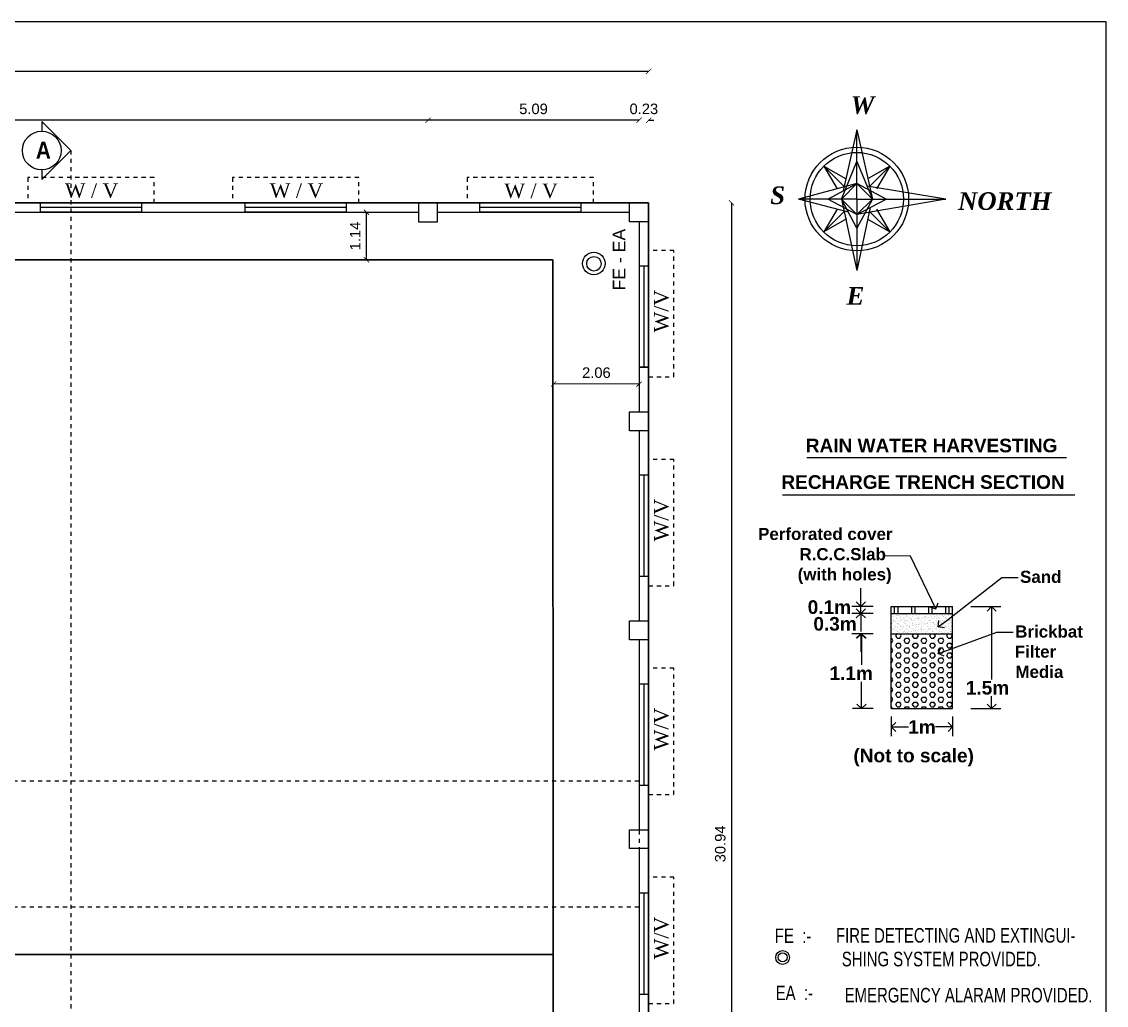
# Model space of a CAD drawing. Header units: metres. Extents: x 2267204 to 2267561, y 3771 to 3959.
# Drawn here: x 2267476.48 to 2267502.65, y 3925.51 to 3949.24 of the extents above; entities that cross this region are included whole.
import ezdxf
from ezdxf.enums import TextEntityAlignment as Align

# ---------------------------------------------------------------- set-up
doc = ezdxf.new("R2010")
doc.units = ezdxf.units.M
doc.header["$LTSCALE"] = 3.5
doc.header["$MEASUREMENT"] = 0
doc.linetypes.add('HIDDEN', pattern=[0.375, 0.25, -0.125])
doc.layers.get('0').update_dxf_attribs({"linetype": 'CONTINUOUS'})
doc.styles.add('bolditalic', font='timesbi.ttf')
doc.styles.add('cent', font='arial.ttf', dxfattribs={"height": 9})
doc.styles.add('DURAI', font='swisscl.ttf')
doc.styles.get("Standard").update_dxf_attribs({"font": 'times.ttf'})
doc.styles.add('style1', font='arialbd.ttf')
doc.styles.add('style3', font='arial.ttf')

# ---------------------------------------------------------------- blocks, each defined once
blk = doc.blocks.new('_ArchTick')
at = {"color": 0, "linetype": 'ByBlock', "const_width": 0.15}
blk.add_lwpolyline([(-0.5, -0.5), (0.5, 0.5)], dxfattribs=at)
blk = doc.blocks.new('A$C267C1C9C')
for p, q in [((4115.7, 2883.4), (0, 2883.4)), ((4115.7, 5), (4115.7, 2883.4)), ((3681, 2836.1), (171, 2836.1)), ((3471.5, 2789.7), (2664.9, 2789.7)), ((3672, 2789.7), (3471.5, 2789.7)), ((3672, 2789.7), (3667, 2789.7)), ((3681, 2789.7), (3686, 2789.7)), ((3878.8, 2780.7), (3865.7, 2722.6)), ((3878.8, 2714.9), (3878.8, 2780.7)), ((3878.8, 2780.7), (3893.5, 2714.9)), ((3864.1, 2714.9), (3878.8, 2750.7)), ((3878.8, 2750.7), (3893.5, 2714.9)), ((3847.4, 2746.2), (3868.1, 2734.3)), ((3867.2, 2726.5), (3847.4, 2746.2)), ((3847.4, 2746.2), (3860, 2724.6)), ((3910.1, 2746.2), (3889.5, 2734.3)), ((3890.4, 2726.5), (3910.1, 2746.2)), ((3910.1, 2746.2), (3897.6, 2724.6)), ((3878.8, 2729.6), (3823.4, 2714.9)), ((3851.1, 2714.9), (3878.8, 2729.6)), ((3864.1, 2714.9), (3878.8, 2729.6)), ((3906.5, 2714.9), (3878.8, 2729.6)), ((3878.8, 2729.6), (3893.5, 2714.9)), ((3963.3, 2714.9), (3888.5, 2727)), ((3681, 2711.3), (171, 2711.3)), ((3681, 2711.3), (171, 2711.3)), ((3681, 2711.3), (171, 2711.3)), ((1473, 2711.3), (3681, 2711.3)), ((3103.3, 2711.3), (3199.3, 2711.3)), ((3103.3, 2702.3), (3103.3, 2711.3)), ((3199.3, 2711.3), (3199.3, 2702.3)), ((3297.9, 2711.3), (3393.9, 2711.3)), ((3297.9, 2702.3), (3297.9, 2711.3)), ((3393.9, 2711.3), (3393.9, 2702.3)), ((3462.5, 2711.3), (3462.5, 2693.3)), ((3480.5, 2711.3), (3462.5, 2711.3)), ((3462.5, 2711.3), (3462.5, 2693.3)), ((3480.5, 2711.3), (3462.5, 2711.3)), ((3480.5, 2693.3), (3480.5, 2711.3)), ((3480.5, 2693.3), (3480.5, 2711.3)), ((3520.7, 2711.3), (3616.7, 2711.3)), ((3520.7, 2702.3), (3520.7, 2711.3)), ((3616.7, 2711.3), (3616.7, 2702.3)), ((3663, 2693.3), (3663, 2711.3)), ((3663, 2711.3), (3681, 2711.3)), ((3663, 2693.3), (3663, 2711.3)), ((3663, 2711.3), (3681, 2711.3)), ((3681, 2711.3), (3681, 1493.3)), ((3681, 1493.3), (3681, 2711.3)), ((3681, 1493.3), (3681, 2711.3)), ((3681, 1493.3), (3681, 2711.3)), ((3681, 2711.3), (3681, 2693.3)), ((3681, 2711.3), (3681, 2693.3)), ((3759.8, 2711.3), (3759.8, 1493.3)), ((3878.8, 2714.9), (3823.4, 2714.9)), ((3870.8, 2702.3), (3823.4, 2714.9)), ((3878.8, 2700.2), (3851.1, 2714.9)), ((3878.8, 2700.2), (3864.1, 2714.9)), ((3878.8, 2687.2), (3864.1, 2714.9)), ((3864.1, 2714.9), (3878.8, 2647)), ((3878.8, 2714.9), (3878.8, 2647)), ((3878.8, 2714.9), (3963.3, 2714.9)), ((3963.3, 2714.9), (3878.8, 2700.2)), ((3893.5, 2714.9), (3878.8, 2687.2)), ((3878.8, 2700.2), (3906.5, 2714.9)), ((3893.5, 2714.9), (3878.8, 2700.2)), ((2673.9, 2702.3), (3462.5, 2702.3)), ((3199.3, 2706.8), (3103.3, 2706.8)), ((3199.3, 2702.3), (3103.3, 2702.3)), ((3393.9, 2706.8), (3297.9, 2706.8)), ((3393.9, 2702.3), (3297.9, 2702.3)), ((3413, 2657.3), (3413, 2702.3)), ((3480.5, 2702.3), (3663, 2702.3)), ((3616.7, 2706.8), (3520.7, 2706.8)), ((3616.7, 2702.3), (3520.7, 2702.3)), ((3860, 2705.2), (3847.4, 2683.6)), ((3867.2, 2703.3), (3847.4, 2683.6)), ((3891.4, 2706.9), (3878.8, 2647)), ((3890.4, 2703.3), (3910.1, 2683.6)), ((3897.6, 2705.2), (3910.1, 2683.6)), ((3462.5, 2693.3), (3480.5, 2693.3)), ((3462.5, 2693.3), (3480.5, 2693.3)), ((3681, 2693.3), (3663, 2693.3)), ((3681, 2693.3), (3663, 2693.3)), ((3672, 2693.3), (3672, 2651.1)), ((3869.1, 2696.1), (3847.4, 2683.6)), ((3888.5, 2696.1), (3910.1, 2683.6)), ((3681, 2651.1), (3672, 2651.1)), ((3681, 2651.1), (3672, 2651.1)), ((3672, 2651.1), (3672, 2555.1)), ((3676.5, 2651.1), (3676.5, 2555.1)), ((3681, 2555.1), (3681, 2651.1)), ((3672, 2555.1), (3672, 2512.8)), ((3681, 2555.1), (3672, 2555.1)), ((3672, 2555.1), (3681, 2555.1)), ((3672, 2539.1), (3590.8, 2539.2)), ((3663, 2494.8), (3663, 2512.8)), ((3663, 2512.8), (3681, 2512.8)), ((3663, 2494.8), (3663, 2512.8)), ((3663, 2512.8), (3681, 2512.8)), ((3681, 2512.8), (3681, 2494.8)), ((3681, 2512.8), (3681, 2494.8)), ((3681, 2494.8), (3663, 2494.8)), ((3681, 2494.8), (3663, 2494.8)), ((3672, 2494.8), (3672, 2314.3)), ((3831.4, 2469.5), (4077.9, 2469.5)), ((3681, 2452.6), (3672, 2452.6)), ((3672, 2452.6), (3672, 2356.6)), ((3676.5, 2452.6), (3676.5, 2356.6)), ((3681, 2356.6), (3681, 2452.6)), ((3808.3, 2433.9), (4085.9, 2433.9)), ((3672, 2356.6), (3681, 2356.6)), ((3962.9, 2313.6), (4016.5, 2355.3)), ((4016.5, 2355.3), (4032, 2355.3)), ((3911.5, 2327.8), (3969.7, 2327.8)), ((3911.5, 2230.8), (3911.5, 2327.8)), ((3911.5, 2321.3), (3969.7, 2321.3)), ((3911.7, 2320.4), (3911.7, 2320.4)), ((3911.8, 2320), (3911.8, 2320)), ((3913.2, 2318.7), (3913.2, 2318.7)), ((3914.6, 2318.4), (3914.6, 2318.4)), ((3914.7, 2321.3), (3914.7, 2327.8)), ((3915.3, 2321.2), (3915.3, 2321.2)), ((3915.7, 2320.8), (3915.7, 2320.8)), ((3916.1, 2319.1), (3916.1, 2319.1)), ((3917.2, 2320.4), (3917.2, 2320.4)), ((3917.2, 2319.3), (3917.2, 2319.3)), ((3917.6, 2319.1), (3917.6, 2319.1)), ((3918, 2321.3), (3918, 2327.8)), ((3918.5, 2320), (3918.5, 2320)), ((3919, 2319.5), (3919, 2319.5)), ((3920.2, 2318.5), (3920.2, 2318.5)), ((3921.9, 2319.9), (3921.9, 2319.9)), ((3923, 2320.6), (3923, 2320.6)), ((3923, 2320), (3923, 2320)), ((3924.1, 2321), (3924.1, 2321)), ((3924.8, 2320.3), (3924.8, 2320.3)), ((3925.2, 2320), (3925.2, 2320)), ((3925.7, 2318.4), (3925.7, 2318.4)), ((3926.2, 2319), (3926.2, 2319)), ((3926.6, 2318.6), (3926.6, 2318.6)), ((3927.7, 2320.6), (3927.7, 2320.6)), ((3928.6, 2320.7), (3928.6, 2320.7)), ((3928.8, 2320.8), (3928.8, 2320.8)), ((3930.6, 2321), (3930.6, 2321)), ((3930.9, 2321.3), (3930.9, 2327.8)), ((3931.6, 2318.7), (3931.6, 2318.7)), ((3931.9, 2320), (3931.9, 2320)), ((3932.7, 2320.9), (3932.7, 2320.9)), ((3933.1, 2320.5), (3933.1, 2320.5)), ((3934.1, 2321.3), (3934.1, 2327.8)), ((3934.2, 2320.6), (3934.2, 2320.6)), ((3935, 2318.8), (3935, 2318.8)), ((3937.2, 2318.7), (3937.2, 2318.7)), ((3938.6, 2320), (3938.6, 2320)), ((3940, 2320.9), (3940, 2320.9)), ((3941.5, 2320.7), (3941.5, 2320.7)), ((3942.7, 2318.7), (3942.7, 2318.7)), ((3943.6, 2318.7), (3943.6, 2318.7)), ((3944, 2318.4), (3944, 2318.4)), ((3945.3, 2320), (3945.3, 2320)), ((3945.6, 2320.9), (3945.6, 2320.9)), ((3947.1, 2321.3), (3947.1, 2327.8)), ((3948.5, 2318.9), (3948.5, 2318.9)), ((3950, 2318), (3950, 2318)), ((3950.1, 2320.6), (3950.1, 2320.6)), ((3950.3, 2321.3), (3950.3, 2327.8)), ((3950.5, 2320.3), (3950.5, 2320.3)), ((3951.1, 2320.9), (3951.1, 2320.9)), ((3952, 2320), (3952, 2320)), ((3952.4, 2318.6), (3952.4, 2318.6)), ((3952.9, 2318.4), (3952.9, 2318.4)), ((3954, 2318.5), (3954, 2318.5)), ((3954.2, 2319), (3954.2, 2319)), ((3955.8, 2318.8), (3955.8, 2318.8)), ((3957, 2321.1), (3957, 2321.1)), ((3958.7, 2319.1), (3958.7, 2319.1)), ((3958.8, 2320.1), (3958.8, 2320.1)), ((3958.9, 2320.4), (3958.9, 2320.4)), ((3959.7, 2319), (3959.7, 2319)), ((3959.9, 2319.3), (3959.9, 2319.3)), ((3961, 2318.5), (3961, 2318.5)), ((3961.4, 2318.1), (3961.4, 2318.1)), ((3961.6, 2319.5), (3961.6, 2319.5)), ((3962.6, 2321.2), (3962.6, 2321.2)), ((3963.2, 2321.3), (3963.2, 2327.8)), ((3964.5, 2319.9), (3964.5, 2319.9)), ((3965.5, 2320.1), (3965.5, 2320.1)), ((3965.5, 2319.2), (3965.5, 2319.2)), ((3965.7, 2320.1), (3965.7, 2320.1)), ((3966.5, 2321.3), (3966.5, 2327.8)), ((3967.4, 2320.3), (3967.4, 2320.3)), ((3967.5, 2320.4), (3967.5, 2320.4)), ((3967.9, 2320), (3967.9, 2320)), ((3968.1, 2321.2), (3968.1, 2321.2)), ((3969.7, 2230.8), (3969.7, 2327.8)), ((3663, 2296.3), (3663, 2314.3)), ((3663, 2314.3), (3681, 2314.3)), ((3663, 2296.3), (3663, 2314.3)), ((3663, 2314.3), (3681, 2314.3)), ((3681, 2314.3), (3681, 2296.3)), ((3681, 2314.3), (3681, 2296.3)), ((3911.6, 2308.9), (3911.6, 2308.9)), ((3911.8, 2316.3), (3911.8, 2316.3)), ((3911.9, 2312.1), (3911.9, 2312.1)), ((3912, 2311.3), (3912, 2311.3)), ((3912.1, 2308), (3912.1, 2308)), ((3912.3, 2313), (3912.3, 2313)), ((3913.3, 2315.2), (3913.3, 2315.2)), ((3913.4, 2313.2), (3913.4, 2313.2)), ((3913.5, 2314.6), (3913.5, 2314.6)), ((3913.7, 2314.9), (3913.7, 2314.9)), ((3914.3, 2307.7), (3914.3, 2307.7)), ((3914.7, 2314.2), (3914.7, 2314.2)), ((3914.9, 2310.1), (3914.9, 2310.1)), ((3915.2, 2313.4), (3915.2, 2313.4)), ((3915.2, 2309.2), (3915.2, 2309.2)), ((3915.4, 2307.9), (3915.4, 2307.9)), ((3915.6, 2313.1), (3915.6, 2313.1)), ((3916, 2317.2), (3916, 2317.2)), ((3916.9, 2316.7), (3916.9, 2316.7)), ((3917.2, 2308.1), (3917.2, 2308.1)), ((3917.3, 2316.2), (3917.3, 2316.2)), ((3917.5, 2312.1), (3917.5, 2312.1)), ((3917.6, 2307.9), (3917.6, 2307.9)), ((3917.7, 2311.2), (3917.7, 2311.2)), ((3917.8, 2311.8), (3917.8, 2311.8)), ((3918.1, 2313.8), (3918.1, 2313.8)), ((3918.1, 2310.8), (3918.1, 2310.8)), ((3918.7, 2311.3), (3918.7, 2311.3)), ((3919.2, 2313.9), (3919.2, 2313.9)), ((3919.8, 2317.1), (3919.8, 2317.1)), ((3920, 2309.1), (3920, 2309.1)), ((3920.1, 2308.5), (3920.1, 2308.5)), ((3920.2, 2316.8), (3920.2, 2316.8)), ((3920.2, 2314.6), (3920.2, 2314.6)), ((3920.4, 2314.3), (3920.4, 2314.3)), ((3920.5, 2310.2), (3920.5, 2310.2)), ((3921, 2314.2), (3921, 2314.2)), ((3921.2, 2308.6), (3921.2, 2308.6)), ((3921.9, 2309.2), (3921.9, 2309.2)), ((3922, 2315), (3922, 2315)), ((3922.7, 2317.3), (3922.7, 2317.3)), ((3923, 2308.9), (3923, 2308.9)), ((3923.1, 2316.4), (3923.1, 2316.4)), ((3923.3, 2312.3), (3923.3, 2312.3)), ((3923.4, 2308.1), (3923.4, 2308.1)), ((3923.6, 2316.7), (3923.6, 2316.7)), ((3923.9, 2314.6), (3923.9, 2314.6)), ((3924.2, 2313.1), (3924.2, 2313.1)), ((3924.5, 2311.9), (3924.5, 2311.9)), ((3924.6, 2312.7), (3924.6, 2312.7)), ((3925, 2314.7), (3925, 2314.7)), ((3925.4, 2311.3), (3925.4, 2311.3)), ((3925.9, 2314.3), (3925.9, 2314.3)), ((3925.9, 2309.2), (3925.9, 2309.2)), ((3926, 2310.1), (3926, 2310.1)), ((3926.5, 2311), (3926.5, 2311)), ((3926.8, 2314.9), (3926.8, 2314.9)), ((3926.9, 2314.6), (3926.9, 2314.6)), ((3927, 2309.4), (3927, 2309.4)), ((3928.5, 2316.9), (3928.5, 2316.9)), ((3928.6, 2309), (3928.6, 2309)), ((3928.7, 2309.2), (3928.7, 2309.2)), ((3928.8, 2316.5), (3928.8, 2316.5)), ((3928.8, 2309.6), (3928.8, 2309.6)), ((3928.9, 2312.4), (3928.9, 2312.4)), ((3929, 2308.7), (3929, 2308.7)), ((3929.1, 2308.2), (3929.1, 2308.2)), ((3929.5, 2317.3), (3929.5, 2317.3)), ((3929.7, 2315.3), (3929.7, 2315.3)), ((3930.4, 2316.7), (3930.4, 2316.7)), ((3930.7, 2315), (3930.7, 2315)), ((3930.8, 2315.5), (3930.8, 2315.5)), ((3931.1, 2314.6), (3931.1, 2314.6)), ((3931.2, 2311.9), (3931.2, 2311.9)), ((3931.7, 2314.5), (3931.7, 2314.5)), ((3931.7, 2310), (3931.7, 2310)), ((3931.8, 2310.3), (3931.8, 2310.3)), ((3932.1, 2311.3), (3932.1, 2311.3)), ((3932.6, 2315.7), (3932.6, 2315.7)), ((3932.8, 2310.2), (3932.8, 2310.2)), ((3932.9, 2312.9), (3932.9, 2312.9)), ((3933.6, 2314.6), (3933.6, 2314.6)), ((3934.3, 2316.5), (3934.3, 2316.5)), ((3934.4, 2312.3), (3934.4, 2312.3)), ((3934.6, 2310.4), (3934.6, 2310.4)), ((3934.6, 2308.2), (3934.6, 2308.2)), ((3935.1, 2310.9), (3935.1, 2310.9)), ((3935.4, 2309.2), (3935.4, 2309.2)), ((3935.5, 2316.1), (3935.5, 2316.1)), ((3935.5, 2310.5), (3935.5, 2310.5)), ((3936.2, 2317.3), (3936.2, 2317.3)), ((3936.6, 2316.2), (3936.6, 2316.2)), ((3937.1, 2316.7), (3937.1, 2316.7)), ((3937.2, 2316.9), (3937.2, 2316.9)), ((3937.3, 2314.6), (3937.3, 2314.6)), ((3937.4, 2308.8), (3937.4, 2308.8)), ((3937.5, 2316.5), (3937.5, 2316.5)), ((3937.5, 2310.8), (3937.5, 2310.8)), ((3937.5, 2310.4), (3937.5, 2310.4)), ((3937.9, 2311.9), (3937.9, 2311.9)), ((3938.4, 2316.5), (3938.4, 2316.5)), ((3938.6, 2310.9), (3938.6, 2310.9)), ((3938.8, 2311.3), (3938.8, 2311.3)), ((3939.4, 2314.8), (3939.4, 2314.8)), ((3940.1, 2316.7), (3940.1, 2316.7)), ((3940.3, 2312.5), (3940.3, 2312.5)), ((3940.4, 2314.6), (3940.4, 2314.6)), ((3940.4, 2311.1), (3940.4, 2311.1)), ((3940.4, 2308.4), (3940.4, 2308.4)), ((3941.3, 2316.9), (3941.3, 2316.9)), ((3941.6, 2312.8), (3941.6, 2312.8)), ((3942, 2312.4), (3942, 2312.4)), ((3942.1, 2309.2), (3942.1, 2309.2)), ((3942.4, 2317), (3942.4, 2317)), ((3942.9, 2317.3), (3942.9, 2317.3)), ((3942.9, 2314.5), (3942.9, 2314.5)), ((3943, 2310.4), (3943, 2310.4)), ((3943.3, 2311.5), (3943.3, 2311.5)), ((3943.8, 2316.7), (3943.8, 2316.7)), ((3943.8, 2310.7), (3943.8, 2310.7)), ((3944.2, 2317.2), (3944.2, 2317.2)), ((3944.4, 2311.7), (3944.4, 2311.7)), ((3944.6, 2311.9), (3944.6, 2311.9)), ((3945.5, 2311.3), (3945.5, 2311.3)), ((3945.8, 2316.8), (3945.8, 2316.8)), ((3945.9, 2316.7), (3945.9, 2316.7)), ((3945.9, 2312.6), (3945.9, 2312.6)), ((3946, 2308.8), (3946, 2308.8)), ((3946, 2308.5), (3946, 2308.5)), ((3946.2, 2311.9), (3946.2, 2311.9)), ((3946.4, 2308.4), (3946.4, 2308.4)), ((3947.1, 2317.6), (3947.1, 2317.6)), ((3947.1, 2314.6), (3947.1, 2314.6)), ((3948.1, 2314.7), (3948.1, 2314.7)), ((3948.2, 2317.8), (3948.2, 2317.8)), ((3948.4, 2314.3), (3948.4, 2314.3)), ((3948.7, 2314.8), (3948.7, 2314.8)), ((3948.8, 2310.6), (3948.8, 2310.6)), ((3948.8, 2309.2), (3948.8, 2309.2)), ((3949.1, 2312.3), (3949.1, 2312.3)), ((3949.6, 2317.3), (3949.6, 2317.3)), ((3950.2, 2312.4), (3950.2, 2312.4)), ((3950.3, 2312.6), (3950.3, 2312.6)), ((3950.5, 2316.7), (3950.5, 2316.7)), ((3951.3, 2316.7), (3951.3, 2316.7)), ((3951.3, 2311.9), (3951.3, 2311.9)), ((3951.4, 2312.6), (3951.4, 2312.6)), ((3951.6, 2308.4), (3951.6, 2308.4)), ((3952, 2312.7), (3952, 2312.7)), ((3952.2, 2311.3), (3952.2, 2311.3)), ((3952.5, 2310.6), (3952.5, 2310.6)), ((3952.9, 2310.3), (3952.9, 2310.3)), ((3953.8, 2314.6), (3953.8, 2314.6)), ((3954.3, 2314.8), (3954.3, 2314.8)), ((3954.5, 2316.6), (3954.5, 2316.6)), ((3954.5, 2310.7), (3954.5, 2310.7)), ((3954.7, 2308.6), (3954.7, 2308.6)), ((3954.9, 2316.2), (3954.9, 2316.2)), ((3954.9, 2313.1), (3954.9, 2313.1)), ((3955.5, 2309.2), (3955.5, 2309.2)), ((3956, 2313.2), (3956, 2313.2)), ((3956.3, 2317.3), (3956.3, 2317.3)), ((3956.8, 2314.5), (3956.8, 2314.5)), ((3956.9, 2307.7), (3956.9, 2307.7)), ((3957.1, 2317), (3957.1, 2317)), ((3957.2, 2316.7), (3957.2, 2316.7)), ((3957.2, 2312.8), (3957.2, 2312.8)), ((3957.4, 2308.6), (3957.4, 2308.6)), ((3957.8, 2313.4), (3957.8, 2313.4)), ((3958, 2307.9), (3958, 2307.9)), ((3958.1, 2311.9), (3958.1, 2311.9)), ((3959, 2312.5), (3959, 2312.5)), ((3959, 2311.3), (3959, 2311.3)), ((3959.4, 2312.2), (3959.4, 2312.2)), ((3959.8, 2314.8), (3959.8, 2314.8)), ((3959.8, 2308.1), (3959.8, 2308.1)), ((3960, 2310.6), (3960, 2310.6)), ((3960.5, 2314.7), (3960.5, 2314.7)), ((3960.7, 2313.8), (3960.7, 2313.8)), ((3961.2, 2310.5), (3961.2, 2310.5)), ((3961.8, 2314), (3961.8, 2314)), ((3962.2, 2309.3), (3962.2, 2309.3)), ((3962.7, 2308.5), (3962.7, 2308.5)), ((3962.8, 2317), (3962.8, 2317)), ((3962.9, 2312.9), (3962.9, 2312.9)), ((3963, 2317.3), (3963, 2317.3)), ((3963, 2308.7), (3963, 2308.7)), ((3963.3, 2316.4), (3963.3, 2316.4)), ((3963.4, 2308.5), (3963.4, 2308.5)), ((3963.6, 2314.2), (3963.6, 2314.2)), ((3963.8, 2308.7), (3963.8, 2308.7)), ((3963.8, 2308.1), (3963.8, 2308.1)), ((3963.9, 2316.8), (3963.9, 2316.8)), ((3964.8, 2311.9), (3964.8, 2311.9)), ((3965.4, 2314.4), (3965.4, 2314.4)), ((3965.6, 2308.9), (3965.6, 2308.9)), ((3965.7, 2315), (3965.7, 2315)), ((3965.7, 2311.4), (3965.7, 2311.4)), ((3965.8, 2314.1), (3965.8, 2314.1)), ((3965.8, 2310.9), (3965.8, 2310.9)), ((3966.5, 2314.6), (3966.5, 2314.6)), ((3967.2, 2314.7), (3967.2, 2314.7)), ((3967.6, 2314.7), (3967.6, 2314.7)), ((3967.7, 2312.3), (3967.7, 2312.3)), ((3968.3, 2317), (3968.3, 2317)), ((3968.4, 2312.8), (3968.4, 2312.8)), ((3968.5, 2309.3), (3968.5, 2309.3)), ((3968.5, 2308.7), (3968.5, 2308.7)), ((3969, 2309.3), (3969, 2309.3)), ((3969.4, 2315), (3969.4, 2315)), ((3969.6, 2309.4), (3969.6, 2309.4)), ((3911.5, 2301.9), (3969.7, 2301.9)), ((3911.5, 2297.8), (3911.6, 2297.8)), ((3913, 2295.4), (3911.6, 2297.8)), ((3912.2, 2303.8), (3912.2, 2303.8)), ((3912.8, 2306.4), (3912.8, 2306.4)), ((3913.3, 2302), (3913.3, 2302)), ((3913.5, 2307.2), (3913.5, 2307.2)), ((3913.7, 2305.9), (3913.7, 2305.9)), ((3915, 2305.9), (3915, 2305.9)), ((3915.6, 2305.2), (3915.6, 2305.2)), ((3915.7, 2300.1), (3916.7, 2301.9)), ((3917, 2297.8), (3915.7, 2300.1)), ((3916, 2304.9), (3916, 2304.9)), ((3916.3, 2302.4), (3916.3, 2302.4)), ((3917, 2303.8), (3917, 2303.8)), ((3917, 2297.8), (3919.7, 2297.8)), ((3917.4, 2302.5), (3917.4, 2302.5)), ((3917.7, 2303.8), (3917.7, 2303.8)), ((3917.9, 2303.2), (3917.9, 2303.2)), ((3919.1, 2302.8), (3919.1, 2302.8)), ((3919.5, 2306.4), (3919.5, 2306.4)), ((3919.7, 2297.8), (3921, 2300.1)), ((3921, 2300.1), (3920, 2301.9)), ((3920.4, 2305.9), (3920.4, 2305.9)), ((3920.6, 2306), (3920.6, 2306)), ((3922.1, 2307.1), (3922.1, 2307.1)), ((3922.1, 2303.2), (3922.1, 2303.2)), ((3922.5, 2306.8), (3922.5, 2306.8)), ((3923.2, 2303.3), (3923.2, 2303.3)), ((3923.5, 2304), (3923.5, 2304)), ((3923.7, 2303.8), (3923.7, 2303.8)), ((3923.7, 2295.4), (3925.1, 2297.8)), ((3924.4, 2305), (3924.4, 2305)), ((3925, 2303.5), (3925, 2303.5)), ((3925.1, 2297.8), (3927.8, 2297.8)), ((3926.1, 2306), (3926.1, 2306)), ((3926.2, 2306.5), (3926.2, 2306.5)), ((3926.5, 2303.1), (3926.5, 2303.1)), ((3926.9, 2302.7), (3926.9, 2302.7)), ((3927.1, 2305.9), (3927.1, 2305.9)), ((3929.1, 2295.4), (3927.8, 2297.8)), ((3927.9, 2303.9), (3927.9, 2303.9)), ((3929, 2304.1), (3929, 2304.1)), ((3929.2, 2304.1), (3929.2, 2304.1)), ((3930.4, 2303.8), (3930.4, 2303.8)), ((3930.8, 2304.3), (3930.8, 2304.3)), ((3930.9, 2306.9), (3930.9, 2306.9)), ((3931.8, 2300.1), (3932.9, 2301.9)), ((3933.2, 2297.8), (3931.8, 2300.1)), ((3932, 2306.2), (3932, 2306.2)), ((3932.1, 2302), (3932.1, 2302)), ((3932.9, 2306.5), (3932.9, 2306.5)), ((3933, 2305), (3933, 2305)), ((3933.2, 2297.8), (3935.9, 2297.8)), ((3933.4, 2304.6), (3933.4, 2304.6)), ((3933.7, 2304.7), (3933.7, 2304.7)), ((3933.8, 2305.9), (3933.8, 2305.9)), ((3934.7, 2304), (3934.7, 2304)), ((3934.8, 2304.8), (3934.8, 2304.8)), ((3935.3, 2302.9), (3935.3, 2302.9)), ((3935.9, 2297.8), (3937.2, 2300.1)), ((3937.2, 2300.1), (3936.2, 2301.9)), ((3936.6, 2305.1), (3936.6, 2305.1)), ((3937.1, 2303.8), (3937.1, 2303.8)), ((3937.6, 2306.3), (3937.6, 2306.3)), ((3937.8, 2302.1), (3937.8, 2302.1)), ((3939.5, 2306.9), (3939.5, 2306.9)), ((3939.5, 2305.4), (3939.5, 2305.4)), ((3939.7, 2306.5), (3939.7, 2306.5)), ((3939.9, 2306.5), (3939.9, 2306.5)), ((3939.9, 2295.4), (3941.3, 2297.8)), ((3940.5, 2304.2), (3940.5, 2304.2)), ((3940.6, 2305.9), (3940.6, 2305.9)), ((3940.6, 2305.6), (3940.6, 2305.6)), ((3941.3, 2297.8), (3944, 2297.8)), ((3941.8, 2304.8), (3941.8, 2304.8)), ((3942.4, 2305.8), (3942.4, 2305.8)), ((3943.1, 2306.2), (3943.1, 2306.2)), ((3943.3, 2302.1), (3943.3, 2302.1)), ((3943.8, 2303.8), (3943.8, 2303.8)), ((3943.9, 2302.8), (3943.9, 2302.8)), ((3945.3, 2295.4), (3944, 2297.8)), ((3944.3, 2302.4), (3944.3, 2302.4)), ((3945.3, 2306.2), (3945.3, 2306.2)), ((3946.2, 2304.3), (3946.2, 2304.3)), ((3946.4, 2306.5), (3946.4, 2306.5)), ((3946.4, 2306.4), (3946.4, 2306.4)), ((3947.3, 2305.9), (3947.3, 2305.9)), ((3948, 2300.1), (3949.1, 2301.9)), ((3949.3, 2297.8), (3948, 2300.1)), ((3948.2, 2306.6), (3948.2, 2306.6)), ((3948.3, 2306.7), (3948.3, 2306.7)), ((3949, 2306.4), (3949, 2306.4)), ((3949.1, 2302.3), (3949.1, 2302.3)), ((3949.3, 2297.8), (3952, 2297.8)), ((3950.4, 2304.7), (3950.4, 2304.7)), ((3950.5, 2303.8), (3950.5, 2303.8)), ((3950.8, 2304.3), (3950.8, 2304.3)), ((3951.1, 2307), (3951.1, 2307)), ((3951.7, 2304.3), (3951.7, 2304.3)), ((3952, 2297.8), (3953.4, 2300.1)), ((3952.2, 2307.1), (3952.2, 2307.1)), ((3953.4, 2300.1), (3952.3, 2301.9)), ((3952.7, 2302.6), (3952.7, 2302.6)), ((3953.1, 2306.5), (3953.1, 2306.5)), ((3954, 2307.4), (3954, 2307.4)), ((3954, 2305.9), (3954, 2305.9)), ((3954.6, 2306.5), (3954.6, 2306.5)), ((3954.7, 2302.4), (3954.7, 2302.4)), ((3956, 2302), (3956, 2302)), ((3956.1, 2295.4), (3957.4, 2297.8)), ((3956.9, 2306.6), (3956.9, 2306.6)), ((3957.3, 2306.2), (3957.3, 2306.2)), ((3957.3, 2303.8), (3957.3, 2303.8)), ((3957.4, 2297.8), (3960.1, 2297.8)), ((3957.5, 2304.5), (3957.5, 2304.5)), ((3958.9, 2302.4), (3958.9, 2302.4)), ((3959.2, 2304.5), (3959.2, 2304.5)), ((3959.8, 2306.5), (3959.8, 2306.5)), ((3960, 2302.6), (3960, 2302.6)), ((3960.1, 2306.5), (3960.1, 2306.5)), ((3961.5, 2295.4), (3960.1, 2297.8)), ((3960.2, 2302.3), (3960.2, 2302.3)), ((3960.7, 2305.9), (3960.7, 2305.9)), ((3961.3, 2302.5), (3961.3, 2302.5)), ((3961.7, 2302.2), (3961.7, 2302.2)), ((3961.8, 2302.8), (3961.8, 2302.8)), ((3963.2, 2304.6), (3963.2, 2304.6)), ((3964, 2303.9), (3964, 2303.9)), ((3964.2, 2286), (4011.9, 2303.4)), ((3964.2, 2300.1), (3965.2, 2301.9)), ((3965.5, 2297.8), (3964.2, 2300.1)), ((3964.7, 2303.2), (3964.7, 2303.2)), ((3965.5, 2297.8), (3968.2, 2297.8)), ((3965.6, 2306.4), (3965.6, 2306.4)), ((3965.8, 2303.3), (3965.8, 2303.3)), ((3965.9, 2306.7), (3965.9, 2306.7)), ((3966.1, 2302.5), (3966.1, 2302.5)), ((3966.5, 2306.5), (3966.5, 2306.5)), ((3967.4, 2306), (3967.4, 2306)), ((3967.6, 2303.6), (3967.6, 2303.6)), ((3967.8, 2304.4), (3967.8, 2304.4)), ((3968.2, 2304.1), (3968.2, 2304.1)), ((3968.2, 2297.8), (3969.6, 2300.1)), ((3969.6, 2300.1), (3968.5, 2301.9)), ((3968.7, 2304.5), (3968.7, 2304.5)), ((4011.9, 2303.4), (4027.4, 2303.4)), ((3681, 2296.3), (3663, 2296.3)), ((3681, 2296.3), (3663, 2296.3)), ((3672, 2296.3), (3672, 2115.8)), ((3911.5, 2293.1), (3911.6, 2293.1)), ((3911.5, 2288.4), (3911.6, 2288.4)), ((3911.6, 2293.1), (3913, 2295.4)), ((3913, 2286.1), (3911.6, 2288.4)), ((3915.7, 2290.8), (3917, 2293.1)), ((3917, 2288.4), (3915.7, 2290.8)), ((3917, 2293.1), (3919.7, 2293.1)), ((3917, 2288.4), (3919.7, 2288.4)), ((3921, 2290.8), (3919.7, 2293.1)), ((3919.7, 2288.4), (3921, 2290.8)), ((3925.1, 2293.1), (3923.7, 2295.4)), ((3923.7, 2286.1), (3925.1, 2288.4)), ((3925.1, 2293.1), (3927.8, 2293.1)), ((3925.1, 2288.4), (3927.8, 2288.4)), ((3927.8, 2293.1), (3929.1, 2295.4)), ((3929.1, 2286.1), (3927.8, 2288.4)), ((3931.8, 2290.8), (3933.2, 2293.1)), ((3933.2, 2288.4), (3931.8, 2290.8)), ((3933.2, 2293.1), (3935.9, 2293.1)), ((3933.2, 2288.4), (3935.9, 2288.4)), ((3937.2, 2290.8), (3935.9, 2293.1)), ((3935.9, 2288.4), (3937.2, 2290.8)), ((3941.3, 2293.1), (3939.9, 2295.4)), ((3939.9, 2286.1), (3941.3, 2288.4)), ((3941.3, 2293.1), (3944, 2293.1)), ((3941.3, 2288.4), (3944, 2288.4)), ((3944, 2293.1), (3945.3, 2295.4)), ((3945.3, 2286.1), (3944, 2288.4)), ((3948, 2290.8), (3949.3, 2293.1)), ((3949.3, 2288.4), (3948, 2290.8)), ((3949.3, 2293.1), (3952, 2293.1)), ((3949.3, 2288.4), (3952, 2288.4)), ((3953.4, 2290.8), (3952, 2293.1)), ((3952, 2288.4), (3953.4, 2290.8)), ((3957.4, 2293.1), (3956.1, 2295.4)), ((3956.1, 2286.1), (3957.4, 2288.4)), ((3957.4, 2293.1), (3960.1, 2293.1)), ((3957.4, 2288.4), (3960.1, 2288.4)), ((3960.1, 2293.1), (3961.5, 2295.4)), ((3961.5, 2286.1), (3960.1, 2288.4)), ((3964.2, 2290.8), (3965.5, 2293.1)), ((3965.5, 2288.4), (3964.2, 2290.8)), ((3965.5, 2293.1), (3968.2, 2293.1)), ((3965.5, 2288.4), (3968.2, 2288.4)), ((3969.6, 2290.8), (3968.2, 2293.1)), ((3968.2, 2288.4), (3969.6, 2290.8)), ((3911.5, 2283.8), (3911.6, 2283.8)), ((3911.5, 2279.1), (3911.6, 2279.1)), ((3911.6, 2283.8), (3913, 2286.1)), ((3913, 2276.8), (3911.6, 2279.1)), ((3911.6, 2274.4), (3913, 2276.8)), ((3915.7, 2281.4), (3917, 2283.8)), ((3917, 2279.1), (3915.7, 2281.4)), ((3917, 2283.8), (3919.7, 2283.8)), ((3917, 2279.1), (3919.7, 2279.1)), ((3921, 2281.4), (3919.7, 2283.8)), ((3919.7, 2279.1), (3921, 2281.4)), ((3925.1, 2283.8), (3923.7, 2286.1)), ((3923.7, 2276.8), (3925.1, 2279.1)), ((3925.1, 2274.4), (3923.7, 2276.8)), ((3925.1, 2283.8), (3927.8, 2283.8)), ((3925.1, 2279.1), (3927.8, 2279.1)), ((3927.8, 2283.8), (3929.1, 2286.1)), ((3929.1, 2276.8), (3927.8, 2279.1)), ((3927.8, 2274.4), (3929.1, 2276.8)), ((3931.8, 2281.4), (3933.2, 2283.8)), ((3933.2, 2279.1), (3931.8, 2281.4)), ((3933.2, 2283.8), (3935.9, 2283.8)), ((3933.2, 2279.1), (3935.9, 2279.1)), ((3937.2, 2281.4), (3935.9, 2283.8)), ((3935.9, 2279.1), (3937.2, 2281.4)), ((3941.3, 2283.8), (3939.9, 2286.1)), ((3939.9, 2276.8), (3941.3, 2279.1)), ((3941.3, 2274.4), (3939.9, 2276.8)), ((3941.3, 2283.8), (3944, 2283.8)), ((3941.3, 2279.1), (3944, 2279.1)), ((3944, 2283.8), (3945.3, 2286.1)), ((3945.3, 2276.8), (3944, 2279.1)), ((3944, 2274.4), (3945.3, 2276.8)), ((3948, 2281.4), (3949.3, 2283.8)), ((3949.3, 2279.1), (3948, 2281.4)), ((3949.3, 2283.8), (3952, 2283.8)), ((3949.3, 2279.1), (3952, 2279.1)), ((3953.4, 2281.4), (3952, 2283.8)), ((3952, 2279.1), (3953.4, 2281.4)), ((3957.4, 2283.8), (3956.1, 2286.1)), ((3956.1, 2276.8), (3957.4, 2279.1)), ((3957.4, 2274.4), (3956.1, 2276.8)), ((3957.4, 2283.8), (3960.1, 2283.8)), ((3957.4, 2279.1), (3960.1, 2279.1)), ((3960.1, 2283.8), (3961.5, 2286.1)), ((3961.5, 2276.8), (3960.1, 2279.1)), ((3960.1, 2274.4), (3961.5, 2276.8)), ((3964.2, 2281.4), (3965.5, 2283.8)), ((3965.5, 2279.1), (3964.2, 2281.4)), ((3965.5, 2283.8), (3968.2, 2283.8)), ((3965.5, 2279.1), (3968.2, 2279.1)), ((3969.6, 2281.4), (3968.2, 2283.8)), ((3968.2, 2279.1), (3969.6, 2281.4)), ((3911.5, 2274.4), (3911.6, 2274.4)), ((3911.5, 2269.8), (3911.6, 2269.8)), ((3913, 2267.4), (3911.6, 2269.8)), ((3911.6, 2265.1), (3913, 2267.4)), ((3915.7, 2272.1), (3917, 2274.4)), ((3917, 2269.8), (3915.7, 2272.1)), ((3917, 2274.4), (3919.7, 2274.4)), ((3917, 2269.8), (3919.7, 2269.8)), ((3921, 2272.1), (3919.7, 2274.4)), ((3919.7, 2269.8), (3921, 2272.1)), ((3923.7, 2267.4), (3925.1, 2269.8)), ((3925.1, 2265.1), (3923.7, 2267.4)), ((3925.1, 2274.4), (3927.8, 2274.4)), ((3925.1, 2269.8), (3927.8, 2269.8)), ((3929.1, 2267.4), (3927.8, 2269.8)), ((3927.8, 2265.1), (3929.1, 2267.4)), ((3931.8, 2272.1), (3933.2, 2274.4)), ((3933.2, 2269.8), (3931.8, 2272.1)), ((3933.2, 2274.4), (3935.9, 2274.4)), ((3933.2, 2269.8), (3935.9, 2269.8)), ((3937.2, 2272.1), (3935.9, 2274.4)), ((3935.9, 2269.8), (3937.2, 2272.1)), ((3939.9, 2267.4), (3941.3, 2269.8)), ((3941.3, 2265.1), (3939.9, 2267.4)), ((3941.3, 2274.4), (3944, 2274.4)), ((3941.3, 2269.8), (3944, 2269.8)), ((3945.3, 2267.4), (3944, 2269.8)), ((3944, 2265.1), (3945.3, 2267.4)), ((3948, 2272.1), (3949.3, 2274.4)), ((3949.3, 2269.8), (3948, 2272.1)), ((3949.3, 2274.4), (3952, 2274.4)), ((3949.3, 2269.8), (3952, 2269.8)), ((3953.4, 2272.1), (3952, 2274.4)), ((3952, 2269.8), (3953.4, 2272.1)), ((3956.1, 2267.4), (3957.4, 2269.8)), ((3957.4, 2265.1), (3956.1, 2267.4)), ((3957.4, 2274.4), (3960.1, 2274.4)), ((3957.4, 2269.8), (3960.1, 2269.8)), ((3961.5, 2267.4), (3960.1, 2269.8)), ((3960.1, 2265.1), (3961.5, 2267.4)), ((3964.2, 2272.1), (3965.5, 2274.4)), ((3965.5, 2269.8), (3964.2, 2272.1)), ((3965.5, 2274.4), (3968.2, 2274.4)), ((3965.5, 2269.8), (3968.2, 2269.8)), ((3969.6, 2272.1), (3968.2, 2274.4)), ((3968.2, 2269.8), (3969.6, 2272.1)), ((3911.5, 2265.1), (3911.6, 2265.1)), ((3911.5, 2260.4), (3911.6, 2260.4)), ((3913, 2258.1), (3911.6, 2260.4)), ((3911.6, 2255.8), (3913, 2258.1)), ((3915.7, 2262.8), (3917, 2265.1)), ((3917, 2260.4), (3915.7, 2262.8)), ((3917, 2265.1), (3919.7, 2265.1)), ((3917, 2260.4), (3919.7, 2260.4)), ((3921, 2262.8), (3919.7, 2265.1)), ((3919.7, 2260.4), (3921, 2262.8)), ((3923.7, 2258.1), (3925.1, 2260.4)), ((3925.1, 2255.8), (3923.7, 2258.1)), ((3925.1, 2265.1), (3927.8, 2265.1)), ((3925.1, 2260.4), (3927.8, 2260.4)), ((3929.1, 2258.1), (3927.8, 2260.4)), ((3927.8, 2255.8), (3929.1, 2258.1)), ((3931.8, 2262.8), (3933.2, 2265.1)), ((3933.2, 2260.4), (3931.8, 2262.8)), ((3933.2, 2265.1), (3935.9, 2265.1)), ((3933.2, 2260.4), (3935.9, 2260.4)), ((3937.2, 2262.8), (3935.9, 2265.1)), ((3935.9, 2260.4), (3937.2, 2262.8)), ((3939.9, 2258.1), (3941.3, 2260.4)), ((3941.3, 2255.8), (3939.9, 2258.1)), ((3941.3, 2265.1), (3944, 2265.1)), ((3941.3, 2260.4), (3944, 2260.4)), ((3945.3, 2258.1), (3944, 2260.4)), ((3944, 2255.8), (3945.3, 2258.1)), ((3948, 2262.8), (3949.3, 2265.1)), ((3949.3, 2260.4), (3948, 2262.8)), ((3949.3, 2265.1), (3952, 2265.1)), ((3949.3, 2260.4), (3952, 2260.4)), ((3953.4, 2262.8), (3952, 2265.1)), ((3952, 2260.4), (3953.4, 2262.8)), ((3956.1, 2258.1), (3957.4, 2260.4)), ((3957.4, 2255.8), (3956.1, 2258.1)), ((3957.4, 2265.1), (3960.1, 2265.1)), ((3957.4, 2260.4), (3960.1, 2260.4)), ((3961.5, 2258.1), (3960.1, 2260.4)), ((3960.1, 2255.8), (3961.5, 2258.1)), ((3964.2, 2262.8), (3965.5, 2265.1)), ((3965.5, 2260.4), (3964.2, 2262.8)), ((3965.5, 2265.1), (3968.2, 2265.1)), ((3965.5, 2260.4), (3968.2, 2260.4)), ((3969.6, 2262.8), (3968.2, 2265.1)), ((3968.2, 2260.4), (3969.6, 2262.8)), ((3681, 2254.1), (3672, 2254.1)), ((3672, 2254.1), (3672, 2158.1)), ((3676.5, 2254.1), (3676.5, 2158.1)), ((3681, 2158.1), (3681, 2254.1)), ((3911.5, 2255.8), (3911.6, 2255.8)), ((3911.5, 2251.1), (3911.6, 2251.1)), ((3911.5, 2246.4), (3911.6, 2246.4)), ((3913, 2248.8), (3911.6, 2251.1)), ((3911.6, 2246.4), (3913, 2248.8)), ((3915.7, 2253.4), (3917, 2255.8)), ((3917, 2251.1), (3915.7, 2253.4)), ((3915.7, 2244.1), (3917, 2246.4)), ((3917, 2255.8), (3919.7, 2255.8)), ((3917, 2251.1), (3919.7, 2251.1)), ((3917, 2246.4), (3919.7, 2246.4)), ((3921, 2253.4), (3919.7, 2255.8)), ((3919.7, 2251.1), (3921, 2253.4)), ((3921, 2244.1), (3919.7, 2246.4)), ((3923.7, 2248.8), (3925.1, 2251.1)), ((3925.1, 2246.4), (3923.7, 2248.8)), ((3925.1, 2255.8), (3927.8, 2255.8)), ((3925.1, 2251.1), (3927.8, 2251.1)), ((3925.1, 2246.4), (3927.8, 2246.4)), ((3929.1, 2248.8), (3927.8, 2251.1)), ((3927.8, 2246.4), (3929.1, 2248.8)), ((3931.8, 2253.4), (3933.2, 2255.8)), ((3933.2, 2251.1), (3931.8, 2253.4)), ((3931.8, 2244.1), (3933.2, 2246.4)), ((3933.2, 2255.8), (3935.9, 2255.8)), ((3933.2, 2251.1), (3935.9, 2251.1)), ((3933.2, 2246.4), (3935.9, 2246.4)), ((3937.2, 2253.4), (3935.9, 2255.8)), ((3935.9, 2251.1), (3937.2, 2253.4)), ((3937.2, 2244.1), (3935.9, 2246.4)), ((3939.9, 2248.8), (3941.3, 2251.1)), ((3941.3, 2246.4), (3939.9, 2248.8)), ((3941.3, 2255.8), (3944, 2255.8)), ((3941.3, 2251.1), (3944, 2251.1)), ((3941.3, 2246.4), (3944, 2246.4)), ((3945.3, 2248.8), (3944, 2251.1)), ((3944, 2246.4), (3945.3, 2248.8)), ((3948, 2253.4), (3949.3, 2255.8)), ((3949.3, 2251.1), (3948, 2253.4)), ((3948, 2244.1), (3949.3, 2246.4)), ((3949.3, 2255.8), (3952, 2255.8)), ((3949.3, 2251.1), (3952, 2251.1)), ((3949.3, 2246.4), (3952, 2246.4)), ((3953.4, 2253.4), (3952, 2255.8)), ((3952, 2251.1), (3953.4, 2253.4)), ((3953.4, 2244.1), (3952, 2246.4)), ((3956.1, 2248.8), (3957.4, 2251.1)), ((3957.4, 2246.4), (3956.1, 2248.8)), ((3957.4, 2255.8), (3960.1, 2255.8)), ((3957.4, 2251.1), (3960.1, 2251.1)), ((3957.4, 2246.4), (3960.1, 2246.4)), ((3961.5, 2248.8), (3960.1, 2251.1)), ((3960.1, 2246.4), (3961.5, 2248.8)), ((3964.2, 2253.4), (3965.5, 2255.8)), ((3965.5, 2251.1), (3964.2, 2253.4)), ((3964.2, 2244.1), (3965.5, 2246.4)), ((3965.5, 2255.8), (3968.2, 2255.8)), ((3965.5, 2251.1), (3968.2, 2251.1)), ((3965.5, 2246.4), (3968.2, 2246.4)), ((3969.6, 2253.4), (3968.2, 2255.8)), ((3968.2, 2251.1), (3969.6, 2253.4)), ((3969.6, 2244.1), (3968.2, 2246.4)), ((3911.5, 2241.7), (3911.6, 2241.7)), ((3911.5, 2237.1), (3911.6, 2237.1)), ((3913, 2239.4), (3911.6, 2241.7)), ((3911.6, 2237.1), (3913, 2239.4)), ((3917, 2241.7), (3915.7, 2244.1)), ((3915.7, 2234.7), (3917, 2237.1)), ((3917, 2241.7), (3919.7, 2241.7)), ((3917, 2237.1), (3919.7, 2237.1)), ((3919.7, 2241.7), (3921, 2244.1)), ((3921, 2234.7), (3919.7, 2237.1)), ((3923.7, 2239.4), (3925.1, 2241.7)), ((3925.1, 2237.1), (3923.7, 2239.4)), ((3925.1, 2241.7), (3927.8, 2241.7)), ((3925.1, 2237.1), (3927.8, 2237.1)), ((3929.1, 2239.4), (3927.8, 2241.7)), ((3927.8, 2237.1), (3929.1, 2239.4)), ((3933.2, 2241.7), (3931.8, 2244.1)), ((3931.8, 2234.7), (3933.2, 2237.1)), ((3933.2, 2241.7), (3935.9, 2241.7)), ((3933.2, 2237.1), (3935.9, 2237.1)), ((3935.9, 2241.7), (3937.2, 2244.1)), ((3937.2, 2234.7), (3935.9, 2237.1)), ((3939.9, 2239.4), (3941.3, 2241.7)), ((3941.3, 2237.1), (3939.9, 2239.4)), ((3941.3, 2241.7), (3944, 2241.7)), ((3941.3, 2237.1), (3944, 2237.1)), ((3945.3, 2239.4), (3944, 2241.7)), ((3944, 2237.1), (3945.3, 2239.4)), ((3949.3, 2241.7), (3948, 2244.1)), ((3948, 2234.7), (3949.3, 2237.1)), ((3949.3, 2241.7), (3952, 2241.7)), ((3949.3, 2237.1), (3952, 2237.1)), ((3952, 2241.7), (3953.4, 2244.1)), ((3953.4, 2234.7), (3952, 2237.1)), ((3956.1, 2239.4), (3957.4, 2241.7)), ((3957.4, 2237.1), (3956.1, 2239.4)), ((3957.4, 2241.7), (3960.1, 2241.7)), ((3957.4, 2237.1), (3960.1, 2237.1)), ((3961.5, 2239.4), (3960.1, 2241.7)), ((3960.1, 2237.1), (3961.5, 2239.4)), ((3965.5, 2241.7), (3964.2, 2244.1)), ((3964.2, 2234.7), (3965.5, 2237.1)), ((3965.5, 2241.7), (3968.2, 2241.7)), ((3965.5, 2237.1), (3968.2, 2237.1)), ((3968.2, 2241.7), (3969.6, 2244.1)), ((3969.6, 2234.7), (3968.2, 2237.1)), ((3911.5, 2232.4), (3911.6, 2232.4)), ((3911.5, 2230.8), (3969.7, 2230.8)), ((3912.6, 2230.8), (3911.6, 2232.4)), ((3917, 2232.4), (3915.7, 2234.7)), ((3917, 2232.4), (3919.7, 2232.4)), ((3919.7, 2232.4), (3921, 2234.7)), ((3924.1, 2230.8), (3925.1, 2232.4)), ((3925.1, 2232.4), (3927.8, 2232.4)), ((3928.7, 2230.8), (3927.8, 2232.4)), ((3933.2, 2232.4), (3931.8, 2234.7)), ((3933.2, 2232.4), (3935.9, 2232.4)), ((3935.9, 2232.4), (3937.2, 2234.7)), ((3940.3, 2230.8), (3941.3, 2232.4)), ((3941.3, 2232.4), (3944, 2232.4)), ((3944.9, 2230.8), (3944, 2232.4)), ((3949.3, 2232.4), (3948, 2234.7)), ((3949.3, 2232.4), (3952, 2232.4)), ((3952, 2232.4), (3953.4, 2234.7)), ((3956.5, 2230.8), (3957.4, 2232.4)), ((3957.4, 2232.4), (3960.1, 2232.4)), ((3961.1, 2230.8), (3960.1, 2232.4)), ((3965.5, 2232.4), (3964.2, 2234.7)), ((3965.5, 2232.4), (3968.2, 2232.4)), ((3968.2, 2232.4), (3969.6, 2234.7)), ((3672, 2158.1), (3681, 2158.1)), ((3663, 2097.8), (3663, 2115.8)), ((3663, 2115.8), (3681, 2115.8)), ((3663, 2097.8), (3663, 2115.8)), ((3663, 2115.8), (3681, 2115.8)), ((3681, 2115.8), (3681, 2097.8)), ((3681, 2115.8), (3681, 2097.8)), ((3681, 2097.8), (3663, 2097.8)), ((3681, 2097.8), (3663, 2097.8)), ((3672, 2097.8), (3672, 1917.3)), ((3681, 2055.6), (3672, 2055.6)), ((3672, 2055.6), (3672, 1959.6)), ((3676.5, 2055.6), (3676.5, 1959.6)), ((3681, 1959.6), (3681, 2055.6)), ((3672, 1959.6), (3681, 1959.6))]:
    blk.add_line(p, q)
at = {"linetype": 'ByBlock'}
for p, q in [((3132.2, 2761), (3104.6, 2788.6)), ((3104.6, 2788.6), (3104.6, 2779.4)), ((3104.6, 2733.4), (3132.2, 2761)), ((3104.6, 2742.6), (3104.6, 2733.4))]:
    blk.add_line(p, q, dxfattribs=at)
at = {"linetype": 'HIDDEN'}
for p, q in [((3132.2, 2761), (3132.2, 1426.7)), ((3211.3, 2735.3), (3091.3, 2735.3)), ((3091.3, 2735.3), (3091.3, 2711.3)), ((3211.3, 2711.3), (3211.3, 2735.3)), ((3405.9, 2735.3), (3285.9, 2735.3)), ((3285.9, 2735.3), (3285.9, 2711.3)), ((3405.9, 2711.3), (3405.9, 2735.3)), ((3628.7, 2735.3), (3508.7, 2735.3)), ((3508.7, 2735.3), (3508.7, 2711.3)), ((3628.7, 2711.3), (3628.7, 2735.3)), ((3705, 2666.1), (3681, 2666.1)), ((3705, 2546.1), (3705, 2666.1)), ((3681, 2546.1), (3705, 2546.1)), ((3705, 2467.6), (3681, 2467.6)), ((3705, 2347.6), (3705, 2467.6)), ((3681, 2347.6), (3705, 2347.6)), ((3705, 2269.1), (3681, 2269.1)), ((3705, 2149.1), (3705, 2269.1)), ((180, 2162.3), (3672, 2162.3)), ((3672, 2162.3), (3672, 2042.3)), ((3681, 2149.1), (3705, 2149.1)), ((3705, 2070.6), (3681, 2070.6)), ((3705, 1950.6), (3705, 2070.6)), ((3672, 2042.3), (180, 2042.3)), ((3681, 1950.6), (3705, 1950.6))]:
    blk.add_line(p, q, dxfattribs=at)
at = {"lineweight": 30}
for p, q in [((3590.2, 2657.3), (2090.2, 2657.3)), ((3590.3, 1997.3), (3590.2, 2657.3)), ((2090.3, 1997.3), (3590.3, 1997.3)), ((3590.5, 1997.3), (2090.5, 1997.3)), ((3590.2, 1577.3), (3590.5, 1997.3))]:
    blk.add_line(p, q, dxfattribs=at)
at = {"extrusion": (0, 0, -1)}
for p, q in [((3929.7, 2375.6), (3903.6, 2375.9)), ((3950.1, 2333.4), (3929.7, 2375.6))]:
    blk.add_line(p, q, dxfattribs=at)
at = {"ltscale": 2}
for p, q in [((3882.6, 2336.4), (3882.6, 2345.1)), ((3882.6, 2330), (3882.6, 2338.6)), ((3894.2, 2327.8), (3874, 2327.8)), ((3894.2, 2321.3), (3874, 2321.3)), ((3894.2, 2321.3), (3874, 2321.3)), ((3987, 2327.8), (4015.4, 2327.8)), ((4006.8, 2319.2), (4006.8, 2258.6)), ((3882.6, 2312.7), (3882.6, 2304.1)), ((3894.2, 2301.9), (3874, 2301.9)), ((3894.2, 2301.9), (3874.6, 2301.9)), ((3882.6, 2293.3), (3882.6, 2284.7)), ((3883.2, 2293.3), (3883.2, 2272.4)), ((3883.2, 2239.4), (3883.2, 2256.3)), ((4006.8, 2239.4), (4006.8, 2242.6)), ((3894.2, 2230.8), (3874.6, 2230.8)), ((3987, 2230.8), (4015.4, 2230.8)), ((3911.5, 2223.4), (3911.5, 2204.8)), ((3969.7, 2223.4), (3969.7, 2204.8)), ((3920.1, 2213.4), (3927.7, 2213.4)), ((3961.1, 2213.4), (3953.5, 2213.4))]:
    blk.add_line(p, q, dxfattribs=at)
at = {"lineweight": -2}
for p, q in [((3882.6, 2327.8), (3878.3, 2332.1)), ((3882.6, 2327.8), (3882.6, 2336.4)), ((3887, 2332.1), (3882.6, 2327.8)), ((3882.6, 2321.3), (3882.6, 2330)), ((3882.6, 2321.3), (3878.3, 2325.6)), ((3878.3, 2317), (3882.6, 2321.3)), ((3887, 2325.6), (3882.6, 2321.3)), ((3882.6, 2321.3), (3887, 2317)), ((3882.6, 2321.3), (3882.6, 2312.7)), ((4002.5, 2323.5), (4006.8, 2327.8)), ((4006.8, 2327.8), (4011.1, 2323.5)), ((4006.8, 2327.8), (4006.8, 2319.2)), ((3956.1, 2308.4), (3956.8, 2314.4)), ((3956.1, 2308.4), (3962.9, 2313.6)), ((3962.1, 2307.6), (3956.1, 2308.4)), ((3878.3, 2297.6), (3882.6, 2301.9)), ((3878.9, 2297.6), (3883.2, 2301.9)), ((3882.6, 2301.9), (3887, 2297.6)), ((3882.6, 2301.9), (3882.6, 2293.3)), ((3883.2, 2301.9), (3887.5, 2297.6)), ((3883.2, 2301.9), (3883.2, 2293.3)), ((3956.1, 2283.1), (3958.6, 2288.6)), ((3956.1, 2283.1), (3964.2, 2286)), ((3961.6, 2280.5), (3956.1, 2283.1)), ((3883.2, 2230.8), (3883.2, 2239.4)), ((4006.8, 2230.8), (4006.8, 2239.4)), ((3883.2, 2230.8), (3878.9, 2235.1)), ((3887.5, 2235.1), (3883.2, 2230.8)), ((4006.8, 2230.8), (4002.5, 2235.1)), ((4011.1, 2235.1), (4006.8, 2230.8)), ((3911.5, 2213.4), (3915.8, 2217.7)), ((3965.4, 2217.7), (3969.7, 2213.4)), ((3915.8, 2209.1), (3911.5, 2213.4)), ((3911.5, 2213.4), (3920.1, 2213.4)), ((3969.7, 2213.4), (3961.1, 2213.4)), ((3969.7, 2213.4), (3965.4, 2209.1))]:
    blk.add_line(p, q, dxfattribs=at)
at = {"lineweight": -2, "extrusion": (0, 0, -1)}
for p, q in [((3953.9, 2325.6), (3950.1, 2333.4)), ((3953.9, 2325.6), (3955.9, 2331.4)), ((3948.1, 2327.6), (3953.9, 2325.6))]:
    blk.add_line(p, q, dxfattribs=at)
at = {"linetype": 'ByBlock'}
blk.add_circle((3104.6, 2761), 18.4, dxfattribs=at)
for centre, radius in [((3878.8, 2714.9), 49.2), ((3878.8, 2714.9), 44.3), ((3629, 2653.6), 10.7), ((3629.1, 2653.4), 6.9), ((3808.3, 1994.4), 6.54), ((3808.3, 1994.5), 4.24)]:
    blk.add_circle(centre, radius)
at = {"xscale": 5, "yscale": 5, "zscale": 5}
for p in [(3681, 2836.1), (3471.5, 2789.7), (3672, 2789.7), (3672, 2789.7)]:
    blk.add_blockref('_ArchTick', p, dxfattribs=at)
for p, xscale, yscale, zscale, rotation in [((3471.5, 2789.7), 5, 5, 5, 180), ((3681, 2789.7), 5, 5, 5, 180), ((3759.8, 2711.3), 5, 5, 5, 90), ((3413, 2702.3), 5, 5, 5, 90), ((3413, 2657.3), 5, 5, 5, 270), ((3590.8, 2539.2), 5.000000000004222, 5.000000000004222, 5.000000000004222, 179.9600062836375), ((3672, 2539.1), 5.000000000004222, 5.000000000004222, 5.000000000004222, 359.9600062836377)]:
    blk.add_blockref('_ArchTick', p, dxfattribs=dict(xscale=xscale, yscale=yscale, zscale=zscale, rotation=rotation))
for s, height, style, p in [('W', 16.8, 'bolditalic', (3872.9, 2795.8)), ('S', 16.8, 'bolditalic', (3796.5, 2710.1)), ('NORTH', 16.8, 'bolditalic', (3974.9, 2704.6)), ('E', 16.8, 'bolditalic', (3869, 2614.5)), ('RAIN WATER HARVESTING', 12.937, 'style1', (3830.3, 2474.3)), ('RECHARGE TRENCH SECTION', 12.937, 'style1', (3807.1, 2439.6)), ('Perforated cover', 11.5, 'style1', (3785, 2391)), ('R.C.C.Slab', 11.5, 'style1', (3824.3, 2371.8)), ('(with holes)', 11.5, 'style1', (3822.6, 2352.6)), ('Sand', 11.5, 'style1', (4033.8, 2350.3)), ('0.1m', 12.94, 'style1', (3832.1, 2320.8)), ('0.3m', 12.94, 'style1', (3837.5, 2304.9)), ('Brickbat', 11.5, 'style1', (4029.2, 2298.3)), ('Filter', 11.5, 'style1', (4028.8, 2279.2)), ('1.1m', 12.94, 'style1', (3852.8, 2257.9)), ('Media', 11.5, 'style1', (4029.4, 2260)), ('1.5m', 12.94, 'style1', (3982.3, 2244.2)), ('1m', 12.94, 'style1', (3927.6, 2206.9)), ('(Not to scale)', 12.937, 'style1', (3875.5, 2179.8))]:
    blk.add_text(s, height=height, dxfattribs=dict(style=style)).set_placement(p)
at = {"style": 'style1', "width": 0.875}
blk.add_text('A', height=16.2, dxfattribs=at).set_placement((3099, 2753.2))
for p in [(3126.6, 2716.1), (3321.2, 2716.1), (3544, 2715.9)]:
    blk.add_text('W / V', height=13.75).set_placement(p)
at = {"lineweight": 9, "style": 'style3'}
blk.add_text('FE - EA  ', height=12, rotation=90, dxfattribs=at).set_placement((3659, 2662), align=Align.CENTER)
for p in [(3700, 2588.2), (3700, 2389.7), (3700, 2191.2), (3700, 1992.7)]:
    blk.add_text('W/V', height=13.75, rotation=90).set_placement(p)
at = {"linetype": 'Continuous', "lineweight": 0, "style": 'DURAI'}
for s, height, p in [('FE  :-', 13.82, (3818.2, 2008.1)), ('FIRE DETECTING AND EXTINGUI-', 13.824, (3972.7, 2008.5)), (' SHING SYSTEM PROVIDED.', 13.824, (3957, 1986)), ('EA  :-', 13.82, (3819.4, 1953.9)), ('EMERGENCY ALARAM PROVIDED.', 13.824, (3984.9, 1951.7))]:
    blk.add_text(s, height=height, dxfattribs=at).set_placement(p, align=Align.CENTER)
at = {"char_height": 10, "attachment_point": 5, "style": 'cent'}
for s, insert in [('\\A1;5.09 ', (3571.7, 2800.5)), ('\\A1;0.23 ', (3676.5, 2800.5))]:
    blk.add_mtext(s, dxfattribs=dict(at, insert=insert))
for s, insert, rotation in [('\\A1;1.14 ', (3402.3, 2679.8), 90), ('\\A1;2.06 ', (3631.4, 2549.9), 359.96), ('\\A1;30.94 ', (3749.1, 2102.3), 90)]:
    blk.add_mtext(s, dxfattribs=dict(at, insert=insert, rotation=rotation))

msp = doc.modelspace()

# ---------------------------------------------------------------- block references
at = {"ltscale": 400, "xscale": 0.0254007739713416, "yscale": 0.0254007739713416, "zscale": 0.0254007739713416}
msp.add_blockref('A$C267C1C9C', (2267398.10333, 3876.00377), dxfattribs=at)

doc.saveas('drawing.dxf')
